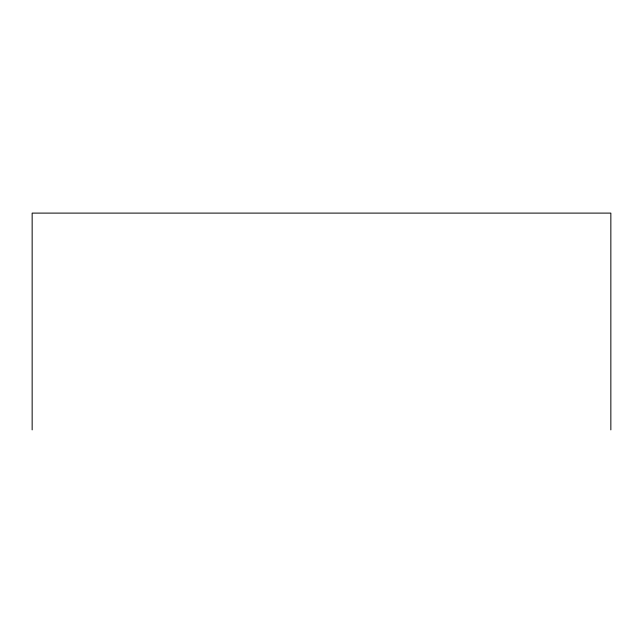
<?xml version="1.0" encoding="UTF-8"?>
<svg xmlns="http://www.w3.org/2000/svg" width="643" height="643" viewBox="0 0 643 643"><rect width="100%" height="100%" fill="white"/><g stroke="black" fill="none" stroke-linecap="round" stroke-linejoin="round"><path stroke-width="0.96" d="M610.85 429.894L610.85 213.106L32.15 213.106L32.15 429.894"/></g></svg>
